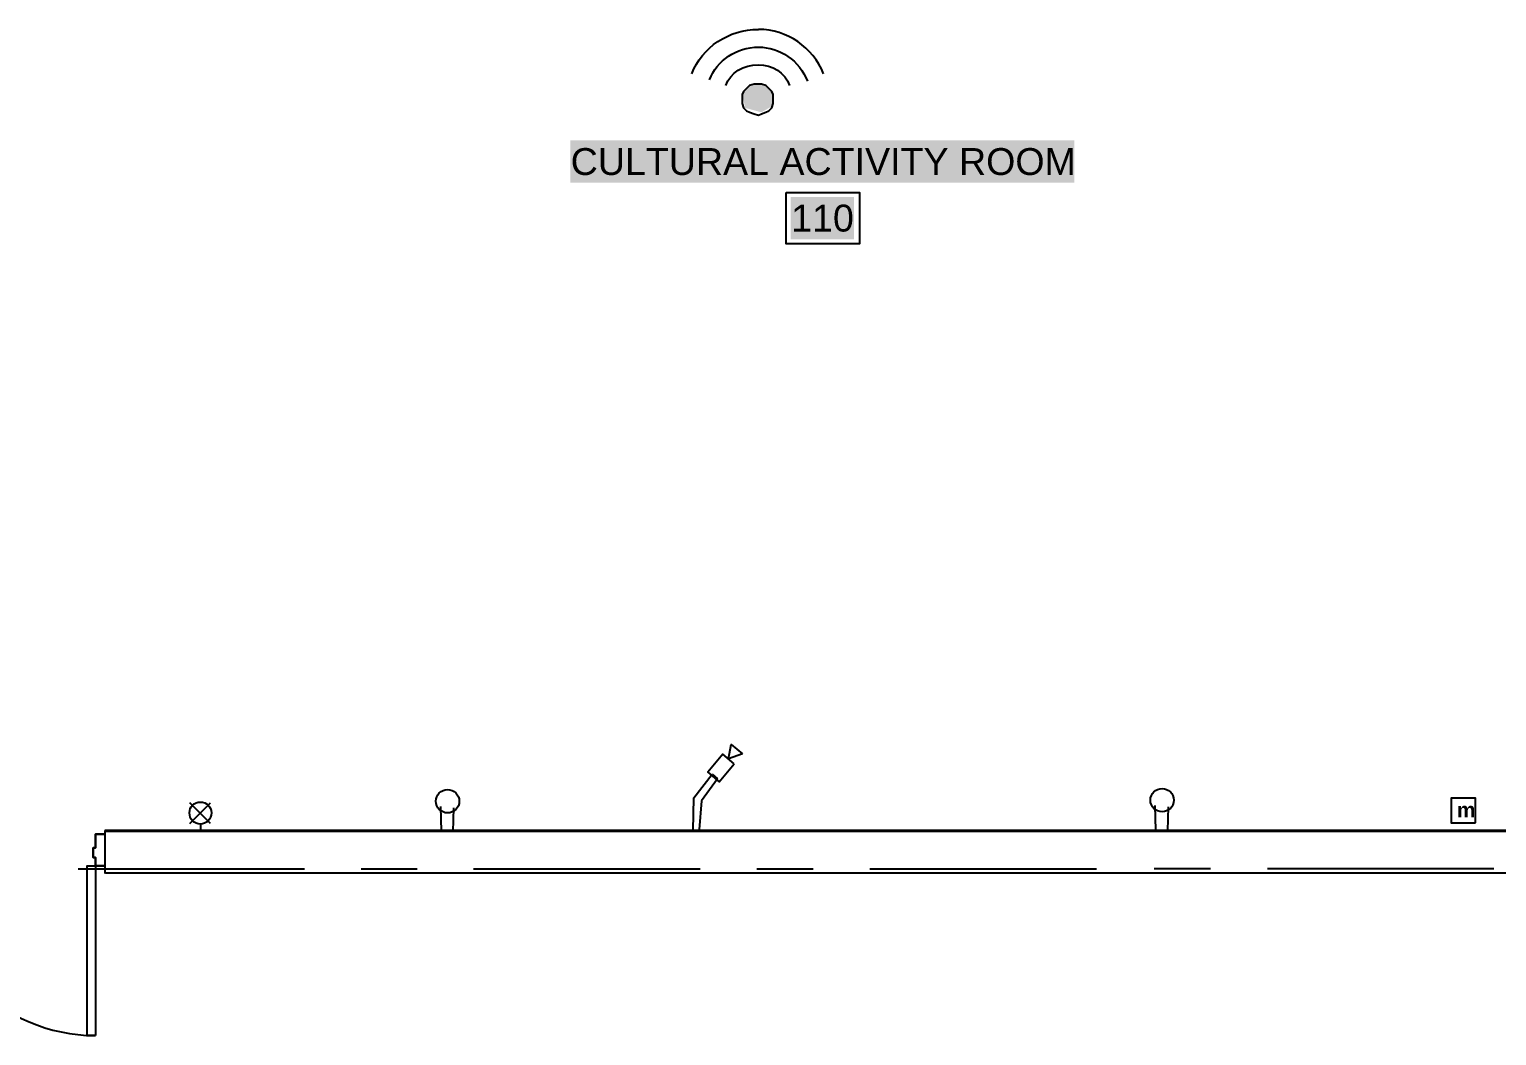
# Model space of a CAD drawing. Header units: inches. Extents: x -1841 to -80, y -100 to 1021.
# Drawn here: x -663.8 to -503, y 151.5 to 261.8 of the extents above; entities that cross this region are included whole.
import ezdxf

# ---------------------------------------------------------------- set-up
doc = ezdxf.new("R2010")
doc.units = ezdxf.units.IN
doc.header["$MEASUREMENT"] = 0
doc.layers.add('PDF_Geometry', color=7, linetype='Continuous', true_color=0x777777)
doc.layers.add('PDF_Solid Fills', color=7, linetype='Continuous', true_color=0xffffff)
doc.layers.add('PDF_Text', color=7, linetype='Continuous')
doc.styles.add('PDF Arial', font='arial.ttf')
doc.styles.add('PDF ArialRoundedMT Bold', font='arialbd.ttf')

msp = doc.modelspace()

# ---------------------------------------------------------------- hatches: boundary and pattern name
at = {"layer": 'PDF_Solid Fills', "lineweight": 25, "transparency": 33554559}
msp.add_hatch(color=7, dxfattribs=at).paths.add_polyline_path([(-582.25, 254.97), (-583.06, 255.78), (-584.85, 255.78), (-585.66, 254.81), (-585.33, 253.18), (-583.55, 252.7), (-582.41, 253.35)])

# ---------------------------------------------------------------- linework, layer by layer
at = {"color": 7, "lineweight": 25}
for p, q in [((-590.95, 177.57), (-588.95, 180.15)), ((-588.95, 180.15), (-588.37, 179.65)), ((-588.37, 179.65), (-590.11, 177.24)), ((-591.03, 174), (-590.95, 177.57)), ((-590.11, 177.24), (-590.36, 174.08)), ((-618.73, 176.6), (-618.66, 173.9)), ((-617.28, 176.47), (-617.35, 173.84)), ((-540.43, 176.72), (-540.37, 174.02)), ((-538.98, 176.59), (-539.05, 173.95))]:
    msp.add_line(p, q, dxfattribs=at)
for centre in [(-539.64, 177.31), (-617.94, 177.19)]:
    msp.add_circle(centre, 1.28, dxfattribs=at)
at = {"layer": 'PDF_Geometry', "color": 7, "lineweight": 25}
for points in [[(-585.66, 254.16), (-585.66, 253.67), (-585.5, 253.18), (-585.17, 252.86), (-584.85, 252.7), (-584.36, 252.54), (-583.87, 252.37), (-583.55, 252.54), (-583.06, 252.7), (-582.74, 252.86), (-582.41, 253.18), (-582.25, 253.67), (-582.25, 254.16), (-582.25, 254.65), (-582.41, 254.97), (-582.74, 255.3), (-583.06, 255.62), (-583.55, 255.78), (-583.87, 255.78), (-584.36, 255.78), (-584.85, 255.62), (-585.17, 255.3), (-585.5, 254.97), (-585.66, 254.65)], [(-580.84, 243.9), (-572.81, 243.9), (-572.81, 238.28), (-580.84, 238.28)], [(-585.63, 182.37), (-587.14, 181.83), (-586.88, 183.42)], [(-586.52, 181.3), (-587.77, 182.35), (-589.42, 180.37), (-588.17, 179.33)], [(-505.28, 174.84), (-505.28, 177.52), (-507.96, 177.52), (-507.96, 174.84)], [(-655.48, 173.91), (-408.46, 173.91)], [(-655.46, 173.58), (-656.53, 173.58), (-656.53, 172.1), (-656.78, 172.1), (-656.78, 171.02), (-656.53, 171.02), (-656.53, 170.11), (-655.46, 170.11)], [(-656.53, 151.5), (-657.44, 151.5), (-657.44, 170.11), (-656.53, 170.11)]]:
    msp.add_lwpolyline(points, close=True, dxfattribs=at)
for points in [[(-655.48, 173.91), (-408.46, 173.91), (-408.46, 220.57)], [(-408.42, 220.58), (-402.8, 220.58), (-402.8, 173.92), (-402.8, 169.29), (-655.44, 169.29)], [(-408.46, 173.99), (-655.48, 173.99)], [(-408.46, 173.91), (-655.48, 173.91)], [(-655.46, 173.92), (-655.46, 174)], [(-655.46, 173.92), (-655.46, 173.92)], [(-655.46, 169.28), (-655.46, 173.92)], [(-645.71, 174.01), (-644.35, 174.01)], [(-655.46, 170.11), (-656.53, 170.11), (-656.53, 171.02), (-656.78, 171.02), (-656.78, 172.1), (-656.53, 172.1), (-656.53, 173.58), (-655.46, 173.58)], [(-658.43, 169.78), (-633.62, 169.78)], [(-627.41, 169.78), (-621.29, 169.78)], [(-615.09, 169.78), (-590.27, 169.78)], [(-584.06, 169.78), (-577.86, 169.78)], [(-571.66, 169.78), (-546.84, 169.78)], [(-540.52, 169.8), (-534.32, 169.8)], [(-528.1, 169.81), (-503.28, 169.81)]]:
    msp.add_lwpolyline(points, dxfattribs=at)
at = {"layer": 'PDF_Geometry', "color": 1, "lineweight": 25}
for points in [[(-646.18, 174.76), (-643.91, 177.03)], [(-643.91, 174.76), (-646.18, 177.03)]]:
    msp.add_lwpolyline(points, dxfattribs=at)
msp.add_lwpolyline([(-643.81, 175.91, -0.416667), (-645.03, 174.69), (-645.03, 174.01)], format="xyb", dxfattribs=at)
at = {"layer": 'PDF_Geometry', "color": 7, "lineweight": 25}
msp.add_lwpolyline([(-693.76, 151.5, 0.413301), (-675.14, 170.28, 0.413301), (-656.53, 151.5)], format="xyb", dxfattribs=at)
msp.add_arc((-583.93, 254.04), 7.75, 21.8256, 89.6006, dxfattribs=at)
for points in [[(-591.18, 256.92), (-590.04, 259.84), (-587.12, 261.79), (-583.87, 261.79)], [(-589.23, 256.27), (-588.42, 258.38), (-586.31, 259.84), (-583.87, 259.84)], [(-583.87, 259.84), (-581.6, 259.84), (-579.33, 258.38), (-578.51, 256.11)], [(-587.45, 255.62), (-586.96, 257.08), (-585.5, 257.89), (-583.87, 257.89)], [(-583.87, 257.89), (-582.41, 257.89), (-580.95, 257.08), (-580.46, 255.62)]]:
    msp.add_open_spline(points, degree=3, dxfattribs=at)
at = {"layer": 'PDF_Geometry', "color": 1, "lineweight": 25}
for points in [[(-646.22, 175.91), (-646.22, 176.59), (-645.71, 177.1), (-645.03, 177.1)], [(-645.03, 177.1), (-644.35, 177.1), (-643.81, 176.59), (-643.81, 175.91)], [(-645.03, 174.69), (-645.71, 174.69), (-646.22, 175.24), (-646.22, 175.91)]]:
    msp.add_open_spline(points, degree=3, dxfattribs=at)
at = {"layer": 'PDF_Solid Fills', "color": 7, "lineweight": 25, "transparency": 33554559}
for points in [[(-604.5, 244.98), (-549.24, 244.98), (-604.5, 249.61), (-549.24, 249.61)], [(-580.34, 238.77), (-573.39, 238.77), (-580.34, 243.4), (-573.39, 243.4)]]:
    msp.add_solid(points, dxfattribs=at)

# ---------------------------------------------------------------- texts
at = {"layer": 'PDF_Text', "color": 7, "lineweight": 25, "attachment_point": 4}
for s, insert, char_height, style in [('CULTURAL ACTIVITY ROOM', (-604.45, 247.28), 2.9477, 'PDF Arial'), ('110', (-580.29, 241.08), 2.948, 'PDF Arial'), ('m', (-507.34, 176.24), 1.64, 'PDF ArialRoundedMT Bold')]:
    msp.add_mtext(s, dxfattribs=dict(at, insert=insert, char_height=char_height, style=style))

doc.saveas('drawing.dxf')
